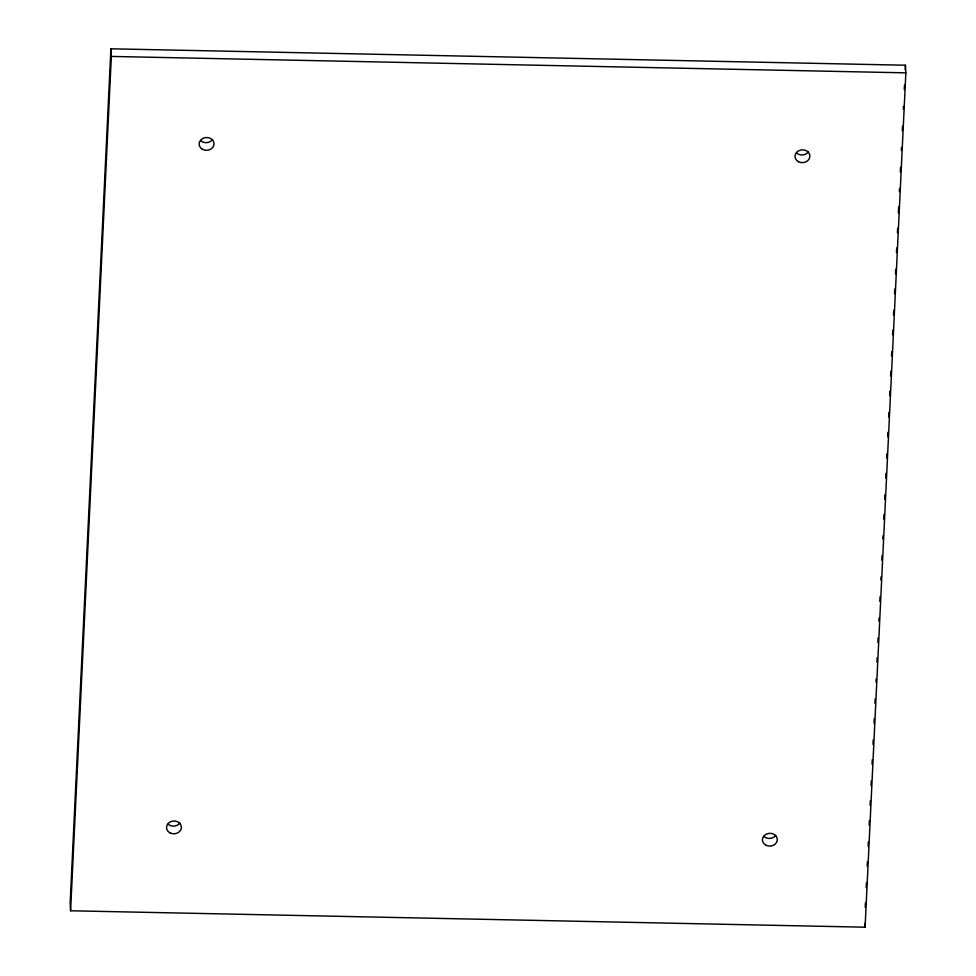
<?xml version="1.0" encoding="UTF-8"?>
<svg xmlns="http://www.w3.org/2000/svg" width="976" height="976" viewBox="0 0 976 976"><rect width="100%" height="100%" fill="white"/><g stroke="black" fill="none" stroke-linecap="round" stroke-linejoin="round"><path stroke-width="1.46" d="M110.91 48.8L70.15 903.154L70.577 910.779L865.09 927.2L905.85 72.846L905.423 65.221L110.91 48.8L111.337 56.425L70.577 910.779M865.236 907.387L865.456 902.824M866.188 887.599L866.407 883.024M867.2 866.273L867.42 861.698M868.152 846.473L868.359 841.91M869.165 825.159L869.384 820.584M870.104 805.359L870.324 800.784M871.056 785.558L871.275 780.983M872.068 764.232L872.288 759.67M873.02 744.444L873.227 739.869M874.032 723.118L874.252 718.543M874.972 703.318L875.191 698.755M875.997 682.004L876.143 678.954M876.936 662.204L877.156 657.629M877.888 642.403L878.107 637.84M878.9 621.078L879.047 618.04M879.84 601.289L880.059 596.714M880.864 579.964L881.011 576.914M881.804 560.163L882.023 555.6M882.829 538.85L882.975 535.8M883.768 519.049L883.988 514.474M884.72 499.248L884.927 494.686M885.732 477.923L885.952 473.36M886.672 458.134L886.891 453.559M887.696 436.809L887.916 432.246M888.636 417.008L888.855 412.445M889.661 395.695L889.868 391.12M890.6 375.894L890.82 371.319M891.539 356.094L891.759 351.531M892.564 334.768L892.784 330.205M893.504 314.98L893.723 310.405M894.528 293.654L894.748 289.091M895.468 273.853L895.687 269.291M896.48 252.54L896.7 247.965M897.432 232.739L897.652 228.164M898.371 212.939L898.664 206.851M899.396 191.613L899.543 188.575M900.336 171.825L900.555 167.25M901.36 150.499L901.495 147.449M902.3 130.699L902.519 126.136M903.312 109.385L903.459 106.335M904.264 89.585L904.484 85.01M905.203 69.784L905.423 65.221M111.337 56.425L905.85 72.846M864.87 923.381L865.09 927.2M212.451 139.629A7.454 6.405 -3.2 0 1 200.666 140.715M808.335 151.939A7.454 6.405 -3.2 0 1 796.55 153.025M775.713 835.419A7.454 6.405 -3.2 0 1 763.94 836.505M179.84 823.11A7.454 6.405 -3.2 0 1 168.055 824.195M798.466 161.699A7.454 6.405 -3.2 0 0 809.909 156.38A7.454 6.405 -3.2 0 0 799.002 150.597A7.454 6.405 -3.2 0 0 798.466 161.699M202.593 149.389A7.454 6.405 -3.2 0 0 214.025 144.07A7.454 6.405 -3.2 0 0 203.118 138.287A7.454 6.405 -3.2 0 0 202.593 149.389M169.983 832.87A7.454 6.405 -3.2 0 0 181.414 827.55A7.454 6.405 -3.2 0 0 170.507 821.768A7.454 6.405 -3.2 0 0 169.983 832.87M765.855 845.179A7.454 6.405 -3.2 0 0 777.299 839.86A7.454 6.405 -3.2 0 0 766.392 834.09A7.454 6.405 -3.2 0 0 765.855 845.179"/></g></svg>
